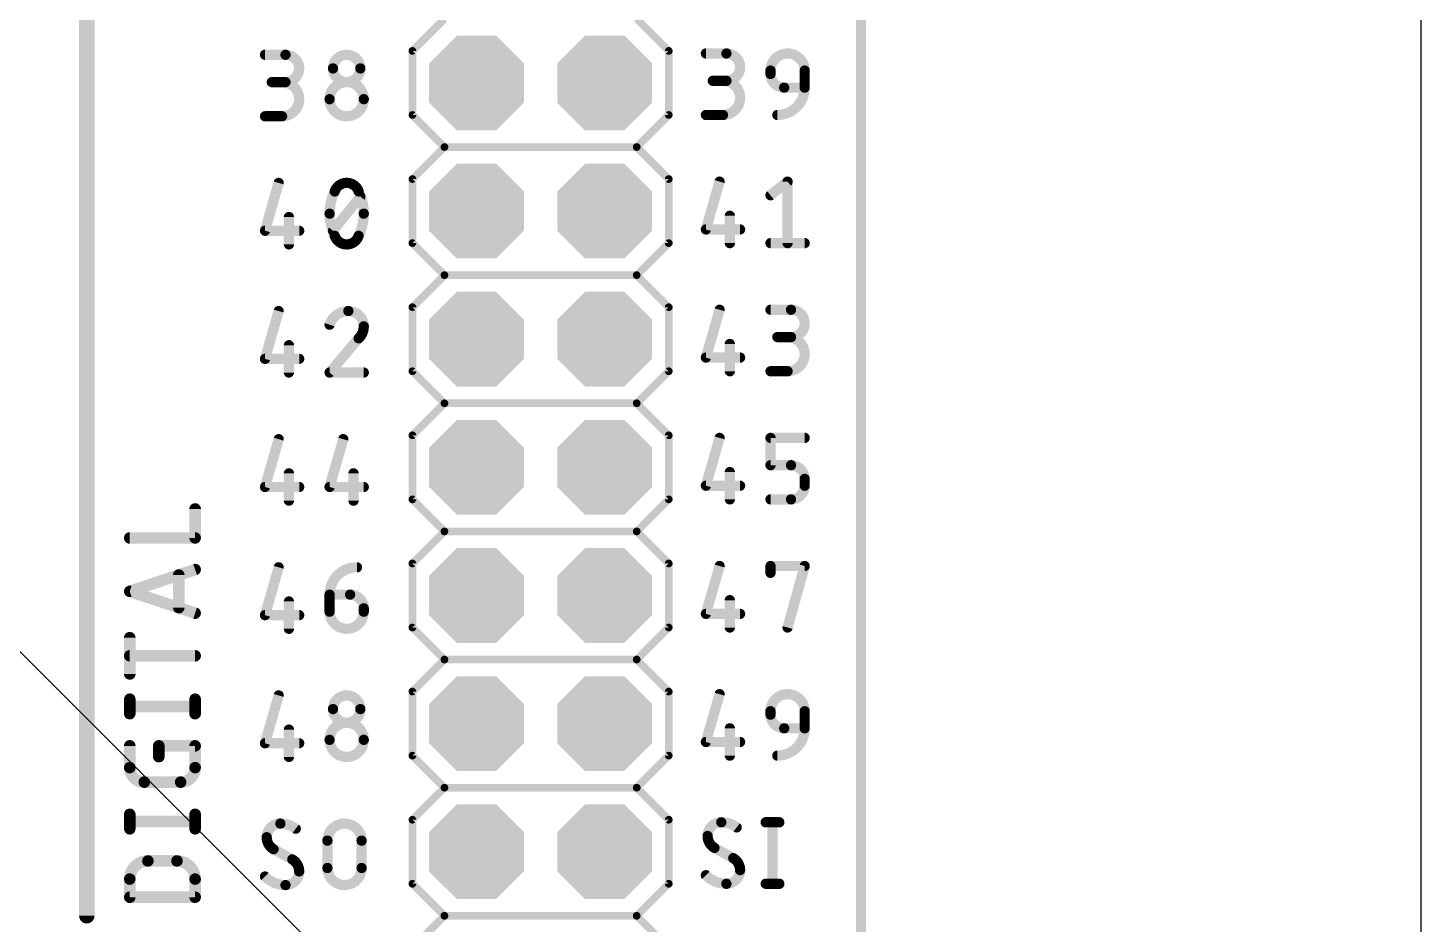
# Model space of a CAD drawing. Extents: x -123 to 102, y -1 to 117.
# Drawn here: x 72.39 to 100, y 12.53 to 30.3 of the extents above; entities that cross this region are included whole.
import ezdxf

# ---------------------------------------------------------------- set-up
doc = ezdxf.new("R2010")
doc.units = 0
for name, color, linetype in [('17', 110, 'CONTINUOUS'), ('19', 53, 'CONTINUOUS'), ('20', 31, 'CONTINUOUS'), ('51', 253, 'CONTINUOUS')]:
    doc.layers.add(name, color=color, linetype=linetype)

# ---------------------------------------------------------------- blocks, each defined once
blk = doc.blocks.new('RECT')
blk.add_solid([(-0.5, -0.5), (0.5, -0.5), (-0.5, 0.5), (0.5, 0.5)])
blk = doc.blocks.new('OCTAGONP')
at = {"const_width": 0.5}
blk.add_lwpolyline([(-0.25, -0.1036), (-0.25, 0.1036), (-0.1036, 0.25), (0.1036, 0.25), (0.25, 0.1036), (0.25, -0.1036), (0.1036, -0.25), (-0.1036, -0.25), (-0.25, -0.1036), (-0.25, 0.1036)], dxfattribs=at)

msp = doc.modelspace()

# ---------------------------------------------------------------- linework, layer by layer
at = {"layer": '19'}
msp.add_line((81.28, 8.89), (53.34, 36.83), dxfattribs=at)
at = {"layer": '20'}
msp.add_line((100, 0), (100, 80), dxfattribs=at)
at = {"layer": '51'}
for points, const_width in [([(73.5584, 40.8178), (73.5584, 12.7)], 0.3048), ([(88.9, 39.37), (88.9, 5.08)], 0.2032), ([(80.01, 29.845), (80.645, 30.48)], 0.1524), ([(84.455, 30.48), (85.09, 29.845)], 0.1524), ([(77.089, 29.7688), (77.4954, 29.7688)], 0.2032), ([(80.01, 28.575), (80.01, 29.845)], 0.1524), ([(85.09, 28.575), (85.09, 29.845)], 0.1524), ([(85.8266, 29.7942), (86.233, 29.7942)], 0.2032), ([(87.1068, 29.3878), (87.1068, 29.4555)], 0.2032), ([(87.7841, 29.4555), (87.7841, 29.1169)], 0.2032), ([(77.4954, 29.2269), (77.2245, 29.2269)], 0.2032), ([(86.233, 29.2523), (85.9621, 29.2523)], 0.2032), ([(87.7841, 29.1169), (87.3777, 29.1169)], 0.2032), ([(77.089, 28.5496), (77.4277, 28.5496)], 0.2032), ([(80.645, 27.94), (80.01, 28.575)], 0.1524), ([(84.455, 27.94), (85.09, 28.575)], 0.1524), ([(85.8266, 28.575), (86.1653, 28.575)], 0.2032), ([(80.01, 27.305), (80.645, 27.94)], 0.1524), ([(80.645, 27.94), (84.455, 27.94)], 0.1524), ([(84.455, 27.94), (85.09, 27.305)], 0.1524), ([(80.01, 26.035), (80.01, 27.305)], 0.1524), ([(85.09, 26.035), (85.09, 27.305)], 0.1524), ([(86.0975, 27.2542), (85.8266, 26.3059)], 0.2032), ([(87.1068, 26.9833), (87.4454, 27.2542)], 0.2032), ([(87.4454, 27.2542), (87.4454, 26.035)], 0.2032), ([(77.3599, 27.2288), (77.089, 26.2805)], 0.2032), ([(78.4369, 26.2805), (78.9788, 26.9579)], 0.2032), ([(77.5631, 26.5515), (77.5631, 26.0096)], 0.2032), ([(86.3007, 26.5769), (86.3007, 26.035)], 0.2032), ([(77.089, 26.2805), (77.7663, 26.2805)], 0.2032), ([(85.8266, 26.3059), (86.5039, 26.3059)], 0.2032), ([(80.645, 25.4), (80.01, 26.035)], 0.1524), ([(84.455, 25.4), (85.09, 26.035)], 0.1524), ([(87.1068, 26.035), (87.7841, 26.035)], 0.2032), ([(80.01, 24.765), (80.645, 25.4)], 0.1524), ([(80.645, 25.4), (84.455, 25.4)], 0.1524), ([(85.09, 24.765), (84.455, 25.4)], 0.1524), ([(77.3599, 24.6888), (77.089, 23.7405)], 0.2032), ([(80.01, 23.495), (80.01, 24.765)], 0.1524), ([(85.09, 23.495), (85.09, 24.765)], 0.1524), ([(86.0975, 24.7142), (85.8266, 23.7659)], 0.2032), ([(87.1068, 24.7142), (87.5132, 24.7142)], 0.2032), ([(77.5631, 24.0115), (77.5631, 23.4696)], 0.2032), ([(78.9449, 24.1469), (78.3692, 23.4696)], 0.2032), ([(86.3007, 24.0369), (86.3007, 23.495)], 0.2032), ([(87.5132, 24.1723), (87.2422, 24.1723)], 0.2032), ([(77.089, 23.7405), (77.7663, 23.7405)], 0.2032), ([(85.8266, 23.7659), (86.5039, 23.7659)], 0.2032), ([(78.3692, 23.4696), (79.0465, 23.4696)], 0.2032), ([(80.645, 22.86), (80.01, 23.495)], 0.1524), ([(84.455, 22.86), (85.09, 23.495)], 0.1524), ([(87.1068, 23.495), (87.4454, 23.495)], 0.2032), ([(80.01, 22.225), (80.645, 22.86)], 0.1524), ([(80.645, 22.86), (84.455, 22.86)], 0.1524), ([(85.09, 22.225), (84.455, 22.86)], 0.1524), ([(77.3599, 22.1488), (77.089, 21.2005)], 0.2032), ([(78.6401, 22.1488), (78.3692, 21.2005)], 0.2032), ([(80.01, 20.955), (80.01, 22.225)], 0.1524), ([(85.09, 20.955), (85.09, 22.225)], 0.1524), ([(86.0975, 22.1742), (85.8266, 21.2259)], 0.2032), ([(87.1068, 21.6323), (87.1068, 22.1742)], 0.2032), ([(87.1068, 22.1742), (87.7841, 22.1742)], 0.2032), ([(77.5631, 21.4715), (77.5631, 20.9296)], 0.2032), ([(78.8433, 21.4715), (78.8433, 20.9296)], 0.2032), ([(86.3007, 21.4969), (86.3007, 20.955)], 0.2032), ([(87.5132, 21.6323), (87.1068, 21.6323)], 0.2032), ([(77.089, 21.2005), (77.7663, 21.2005)], 0.2032), ([(78.3692, 21.2005), (79.0465, 21.2005)], 0.2032), ([(85.8266, 21.2259), (86.5039, 21.2259)], 0.2032), ([(87.7841, 21.2259), (87.7841, 21.3614)], 0.2032), ([(80.645, 20.32), (80.01, 20.955)], 0.1524), ([(84.455, 20.32), (85.09, 20.955)], 0.1524), ([(87.1068, 20.955), (87.5132, 20.955)], 0.2032), ([(75.7047, 20.1902), (75.7047, 20.7659)], 0.2286), ([(74.4093, 20.1902), (75.7047, 20.1902)], 0.2286), ([(80.01, 19.685), (80.645, 20.32)], 0.1524), ([(80.645, 20.32), (84.455, 20.32)], 0.1524), ([(85.09, 19.685), (84.455, 20.32)], 0.1524), ([(74.4093, 19.1317), (75.7047, 19.5635)], 0.2286), ([(77.3599, 19.6088), (77.089, 18.6605)], 0.2032), ([(80.01, 18.415), (80.01, 19.685)], 0.1524), ([(85.09, 18.415), (85.09, 19.685)], 0.1524), ([(86.0975, 19.6342), (85.8266, 18.6859)], 0.2032), ([(87.1068, 19.4987), (87.1068, 19.6342)], 0.2032), ([(87.1068, 19.6342), (87.7841, 19.6342)], 0.2032), ([(87.7841, 19.6342), (87.4454, 18.415)], 0.2032), ([(75.3809, 19.4555), (75.3809, 18.8078)], 0.2286), ([(75.7047, 18.6999), (74.4093, 19.1317)], 0.2286), ([(78.3692, 19.0669), (78.7756, 19.0669)], 0.2032), ([(78.3692, 18.7283), (78.3692, 19.0669)], 0.2032), ([(86.3007, 18.9569), (86.3007, 18.415)], 0.2032), ([(77.5631, 18.9315), (77.5631, 18.3896)], 0.2032), ([(79.0465, 18.796), (79.0465, 18.7283)], 0.2032), ([(85.8266, 18.6859), (86.5039, 18.6859)], 0.2032), ([(77.089, 18.6605), (77.7663, 18.6605)], 0.2032), ([(74.4093, 17.4943), (74.4093, 18.2139)], 0.2286), ([(80.645, 17.78), (80.01, 18.415)], 0.1524), ([(84.455, 17.78), (85.09, 18.415)], 0.1524), ([(75.7047, 17.8541), (74.4093, 17.8541)], 0.2286), ([(80.01, 17.145), (80.645, 17.78)], 0.1524), ([(80.645, 17.78), (84.455, 17.78)], 0.1524), ([(85.09, 17.145), (84.455, 17.78)], 0.1524), ([(77.3599, 17.0688), (77.089, 16.1205)], 0.2032), ([(80.01, 15.875), (80.01, 17.145)], 0.1524), ([(85.09, 15.875), (85.09, 17.145)], 0.1524), ([(86.0975, 17.0942), (85.8266, 16.1459)], 0.2032), ([(74.4093, 16.7063), (74.4093, 16.9942)], 0.2286), ([(74.4093, 16.8503), (75.7047, 16.8503)], 0.2286), ([(75.7047, 16.7063), (75.7047, 16.9942)], 0.2286), ([(87.1068, 16.6878), (87.1068, 16.7555)], 0.2032), ([(87.7841, 16.7555), (87.7841, 16.4169)], 0.2032), ([(77.5631, 16.3915), (77.5631, 15.8496)], 0.2032), ([(86.3007, 16.4169), (86.3007, 15.875)], 0.2032), ([(87.7841, 16.4169), (87.3777, 16.4169)], 0.2032), ([(74.4093, 15.6376), (74.4093, 16.0694)], 0.2286), ([(74.985, 15.8535), (74.985, 16.0694)], 0.2286), ([(74.985, 16.0694), (75.7047, 16.0694)], 0.2286), ([(75.7047, 16.0694), (75.7047, 15.6376)], 0.2286), ([(77.089, 16.1205), (77.7663, 16.1205)], 0.2032), ([(85.8266, 16.1459), (86.5039, 16.1459)], 0.2032), ([(80.645, 15.24), (80.01, 15.875)], 0.1524), ([(84.455, 15.24), (85.09, 15.875)], 0.1524), ([(75.4168, 15.3497), (74.6972, 15.3497)], 0.2286), ([(80.01, 14.605), (80.645, 15.24)], 0.1524), ([(80.645, 15.24), (84.455, 15.24)], 0.1524), ([(85.09, 14.605), (84.455, 15.24)], 0.1524), ([(74.4093, 14.4249), (74.4093, 14.7128)], 0.2286), ([(74.4093, 14.5688), (75.7047, 14.5688)], 0.2286), ([(75.7047, 14.4249), (75.7047, 14.7128)], 0.2286), ([(80.01, 13.335), (80.01, 14.605)], 0.1524), ([(85.09, 13.335), (85.09, 14.605)], 0.1524), ([(87.0113, 14.5542), (87.2822, 14.5542)], 0.2032), ([(87.1467, 14.5542), (87.1467, 13.335)], 0.2032), ([(77.6309, 13.8176), (77.2583, 14.0208)], 0.2032), ([(78.3265, 13.6483), (78.3265, 14.1901)], 0.2032), ([(79.0038, 14.1901), (79.0038, 13.6483)], 0.2032), ([(86.3685, 13.843), (85.9959, 14.0462)], 0.2032), ([(74.7691, 13.788), (75.3449, 13.788)], 0.2286), ([(74.4093, 13.0683), (74.4093, 13.4281)], 0.2286), ([(75.7047, 13.4281), (75.7047, 13.0683)], 0.2286), ([(80.645, 12.7), (80.01, 13.335)], 0.1524), ([(84.455, 12.7), (85.09, 13.335)], 0.1524), ([(87.0113, 13.335), (87.2822, 13.335)], 0.2032), ([(75.7047, 13.0683), (74.4093, 13.0683)], 0.2286), ([(80.01, 12.065), (80.645, 12.7)], 0.1524), ([(80.645, 12.7), (84.455, 12.7)], 0.1524), ([(85.09, 12.065), (84.455, 12.7)], 0.1524)]:
    msp.add_lwpolyline(points, dxfattribs=dict(at, const_width=const_width))
for points, const_width in [([(77.089, 29.8196, 1), (77.089, 29.718)], 0.1016), ([(77.4954, 29.2269, 1), (77.4954, 29.7688)], 0.2032), ([(77.4954, 29.8196, 1), (77.4954, 29.718)], 0.1016), ([(77.4954, 29.718, 1), (77.4954, 29.8196)], 0.1016), ([(78.9788, 29.4979, 1), (78.4369, 29.4979)], 0.2032), ([(80.0481, 29.845, 1), (79.9719, 29.845)], 0.0762), ([(79.9831, 29.8719, 1), (80.0369, 29.8181)], 0.0762), ([(85.1281, 29.845, 1), (85.0519, 29.845)], 0.0762), ([(85.0631, 29.8181, 1), (85.1169, 29.8719)], 0.0762), ([(85.8266, 29.845, 1), (85.8266, 29.7434)], 0.1016), ([(86.233, 29.2523, 1), (86.233, 29.7942)], 0.2032), ([(86.233, 29.845, 1), (86.233, 29.7434)], 0.1016), ([(86.233, 29.7434, 1), (86.233, 29.845)], 0.1016), ([(87.7841, 29.4555, 1), (87.1068, 29.4555)], 0.2032), ([(78.4369, 29.4979, 1), (78.9788, 29.4979)], 0.2032), ([(78.4877, 29.4979, 1), (78.3861, 29.4979)], 0.1016), ([(78.3861, 29.4979, 1), (78.4877, 29.4979)], 0.1016), ([(79.0296, 29.4979, 1), (78.928, 29.4979)], 0.1016), ([(78.928, 29.4979, 1), (79.0296, 29.4979)], 0.1016), ([(87.1576, 29.4555, 1), (87.056, 29.4555)], 0.1016), ([(87.8349, 29.4555, 1), (87.7333, 29.4555)], 0.1016), ([(77.2245, 29.2777, 1), (77.2245, 29.1761)], 0.1016), ([(77.4277, 28.5496, 1), (77.4277, 29.2269)], 0.2032), ([(77.4277, 29.2777, 1), (77.4277, 29.1761)], 0.1016), ([(77.4954, 29.2777, 1), (77.4954, 29.1761)], 0.1016), ([(77.4954, 29.1761, 1), (77.4954, 29.2777)], 0.1016), ([(79.0465, 28.8883, 1), (78.3692, 28.8883)], 0.2032), ([(85.9621, 29.3031, 1), (85.9621, 29.2015)], 0.1016), ([(86.1653, 28.575, 1), (86.1653, 29.2523)], 0.2032), ([(86.1653, 29.3031, 1), (86.1653, 29.2015)], 0.1016), ([(86.233, 29.3031, 1), (86.233, 29.2015)], 0.1016), ([(86.233, 29.2015, 1), (86.233, 29.3031)], 0.1016), ([(87.056, 29.4555, 1), (87.1576, 29.4555)], 0.1016), ([(87.1068, 29.3878, 0.4142), (87.3777, 29.1169)], 0.2032), ([(87.1576, 29.3878, 1), (87.056, 29.3878)], 0.1016), ([(87.056, 29.3878, 1), (87.1576, 29.3878)], 0.1016), ([(87.7333, 29.4555, 1), (87.8349, 29.4555)], 0.1016), ([(87.2422, 28.575, 0.4142), (87.7841, 29.1169)], 0.2032), ([(87.3777, 29.1677, 1), (87.3777, 29.0661)], 0.1016), ([(87.3777, 29.0661, 1), (87.3777, 29.1677)], 0.1016), ([(87.8349, 29.1169, 1), (87.7333, 29.1169)], 0.1016), ([(87.7333, 29.1169, 1), (87.8349, 29.1169)], 0.1016), ([(87.7841, 29.0661, 1), (87.7841, 29.1677)], 0.1016), ([(78.3692, 28.8883, 1), (79.0465, 28.8883)], 0.2032), ([(78.42, 28.8883, 1), (78.3184, 28.8883)], 0.1016), ([(78.3184, 28.8883, 1), (78.42, 28.8883)], 0.1016), ([(79.0973, 28.8883, 1), (78.9957, 28.8883)], 0.1016), ([(78.9957, 28.8883, 1), (79.0973, 28.8883)], 0.1016), ([(77.089, 28.6004, 1), (77.089, 28.4988)], 0.1016), ([(77.4277, 28.6004, 1), (77.4277, 28.4988)], 0.1016), ([(77.4277, 28.4988, 1), (77.4277, 28.6004)], 0.1016), ([(79.9719, 28.575, 1), (80.0481, 28.575)], 0.0762), ([(80.0369, 28.6019, 1), (79.9831, 28.5481)], 0.0762), ([(85.0519, 28.575, 1), (85.1281, 28.575)], 0.0762), ([(85.1169, 28.5481, 1), (85.0631, 28.6019)], 0.0762), ([(85.8266, 28.6258, 1), (85.8266, 28.5242)], 0.1016), ([(86.1653, 28.6258, 1), (86.1653, 28.5242)], 0.1016), ([(86.1653, 28.5242, 1), (86.1653, 28.6258)], 0.1016), ([(87.2422, 28.6258, 1), (87.2422, 28.5242)], 0.1016), ([(80.645, 27.9781, 1), (80.645, 27.9019)], 0.0762), ([(80.6719, 27.9131, 1), (80.6181, 27.9669)], 0.0762), ([(80.6181, 27.9131, 1), (80.6719, 27.9669)], 0.0762), ([(84.4819, 27.9669, 1), (84.4281, 27.9131)], 0.0762), ([(84.4281, 27.9669, 1), (84.4819, 27.9131)], 0.0762), ([(84.455, 27.9019, 1), (84.455, 27.9781)], 0.0762), ([(80.0481, 27.305, 1), (79.9719, 27.305)], 0.0762), ([(79.9831, 27.3319, 1), (80.0369, 27.2781)], 0.0762), ([(85.1281, 27.305, 1), (85.0519, 27.305)], 0.0762), ([(85.0631, 27.2781, 1), (85.1169, 27.3319)], 0.0762), ([(86.1464, 27.2402, 1), (86.0487, 27.2682)], 0.1016), ([(87.4962, 27.2542, 1), (87.3946, 27.2542)], 0.1016), ([(87.4772, 27.2145, 1), (87.4137, 27.2939)], 0.1016), ([(77.4088, 27.2148, 1), (77.3111, 27.2428)], 0.1016), ([(78.4708, 27.0595, 0.1139), (78.3692, 26.6192)], 0.2032), ([(78.7078, 27.2288, 0.3205), (78.4708, 27.0595)], 0.2032), ([(78.4227, 27.0759, 1), (78.5188, 27.043)], 0.1016), ([(78.5164, 27.0372, 1), (78.4251, 27.0817)], 0.1016), ([(78.9449, 27.0595, 0.3205), (78.7078, 27.2288)], 0.2032), ([(78.7078, 27.2796, 1), (78.7078, 27.178)], 0.1016), ([(78.7078, 27.178, 1), (78.7078, 27.2796)], 0.1016), ([(79.0465, 26.6192, 0.1139), (78.9449, 27.0595)], 0.2032), ([(78.9906, 27.0817, 1), (78.8992, 27.0372)], 0.1016), ([(78.8968, 27.043, 1), (78.9929, 27.0759)], 0.1016), ([(79.0184, 26.9261, 1), (78.9391, 26.9896)], 0.1016), ([(87.075, 27.0229, 1), (87.1385, 26.9436)], 0.1016), ([(77.6139, 26.5515, 1), (77.5123, 26.5515)], 0.1016), ([(78.3692, 26.6192, 0.1139), (78.4708, 26.1789)], 0.2032), ([(78.42, 26.6192, 1), (78.3184, 26.6192)], 0.1016), ([(78.3184, 26.6192, 1), (78.42, 26.6192)], 0.1016), ([(78.9449, 26.1789, 0.1139), (79.0465, 26.6192)], 0.2032), ([(79.0973, 26.6192, 1), (78.9957, 26.6192)], 0.1016), ([(78.9957, 26.6192, 1), (79.0973, 26.6192)], 0.1016), ([(86.3515, 26.5769, 1), (86.2499, 26.5769)], 0.1016), ([(77.089, 26.3313, 1), (77.089, 26.2297)], 0.1016), ([(77.0402, 26.2945, 1), (77.1378, 26.2666)], 0.1016), ([(77.7663, 26.2297, 1), (77.7663, 26.3313)], 0.1016), ([(78.3972, 26.3123, 1), (78.4766, 26.2488)], 0.1016), ([(78.4708, 26.1789, 0.3205), (78.7078, 26.0096)], 0.2032), ([(78.5188, 26.1954, 1), (78.4227, 26.1625)], 0.1016), ([(78.4251, 26.1567, 1), (78.5164, 26.2012)], 0.1016), ([(78.7078, 26.0096, 0.3205), (78.9449, 26.1789)], 0.2032), ([(78.8992, 26.2012, 1), (78.9906, 26.1567)], 0.1016), ([(78.9929, 26.1625, 1), (78.8968, 26.1954)], 0.1016), ([(85.8266, 26.3567, 1), (85.8266, 26.2551)], 0.1016), ([(85.7778, 26.3199, 1), (85.8754, 26.292)], 0.1016), ([(86.5039, 26.2551, 1), (86.5039, 26.3567)], 0.1016), ([(77.5123, 26.0096, 1), (77.6139, 26.0096)], 0.1016), ([(78.7078, 26.0604, 1), (78.7078, 25.9588)], 0.1016), ([(78.7078, 25.9588, 1), (78.7078, 26.0604)], 0.1016), ([(79.9719, 26.035, 1), (80.0481, 26.035)], 0.0762), ([(80.0369, 26.0619, 1), (79.9831, 26.0081)], 0.0762), ([(85.0519, 26.035, 1), (85.1281, 26.035)], 0.0762), ([(85.1169, 26.0081, 1), (85.0631, 26.0619)], 0.0762), ([(86.2499, 26.035, 1), (86.3515, 26.035)], 0.1016), ([(87.1068, 26.0858, 1), (87.1068, 25.9842)], 0.1016), ([(87.3946, 26.035, 1), (87.4962, 26.035)], 0.1016), ([(87.7841, 25.9842, 1), (87.7841, 26.0858)], 0.1016), ([(80.645, 25.4381, 1), (80.645, 25.3619)], 0.0762), ([(80.6719, 25.3731, 1), (80.6181, 25.4269)], 0.0762), ([(80.6181, 25.3731, 1), (80.6719, 25.4269)], 0.0762), ([(84.4819, 25.4269, 1), (84.4281, 25.3731)], 0.0762), ([(84.4281, 25.4269, 1), (84.4819, 25.3731)], 0.0762), ([(84.455, 25.3619, 1), (84.455, 25.4381)], 0.0762), ([(77.4088, 24.6748, 1), (77.3111, 24.7028)], 0.1016), ([(78.7417, 24.6888, 0.3252), (78.3692, 24.4179)], 0.2032), ([(79.0465, 24.384, 0.4142), (78.7417, 24.6888)], 0.2032), ([(78.7417, 24.7396, 1), (78.7417, 24.638)], 0.1016), ([(78.7417, 24.638, 1), (78.7417, 24.7396)], 0.1016), ([(80.0481, 24.765, 1), (79.9719, 24.765)], 0.0762), ([(79.9831, 24.7919, 1), (80.0369, 24.7381)], 0.0762), ([(85.1281, 24.765, 1), (85.0519, 24.765)], 0.0762), ([(85.0631, 24.7381, 1), (85.1169, 24.7919)], 0.0762), ([(86.1464, 24.7002, 1), (86.0487, 24.7282)], 0.1016), ([(87.1068, 24.765, 1), (87.1068, 24.6634)], 0.1016), ([(87.5132, 24.1723, 1), (87.5132, 24.7142)], 0.2032), ([(87.5132, 24.765, 1), (87.5132, 24.6634)], 0.1016), ([(87.5132, 24.6634, 1), (87.5132, 24.765)], 0.1016), ([(78.3208, 24.4335, 1), (78.4175, 24.4022)], 0.1016), ([(78.9449, 24.1469, 0.2053), (79.0465, 24.384)], 0.2032), ([(79.0973, 24.384, 1), (78.9957, 24.384)], 0.1016), ([(78.9957, 24.384, 1), (79.0973, 24.384)], 0.1016), ([(77.6139, 24.0115, 1), (77.5123, 24.0115)], 0.1016), ([(78.9099, 24.1837, 1), (78.9799, 24.1101)], 0.1016), ([(78.9836, 24.114, 1), (78.9062, 24.1798)], 0.1016), ([(86.3515, 24.0369, 1), (86.2499, 24.0369)], 0.1016), ([(87.2422, 24.2231, 1), (87.2422, 24.1215)], 0.1016), ([(87.4454, 23.495, 1), (87.4454, 24.1723)], 0.2032), ([(87.4454, 24.2231, 1), (87.4454, 24.1215)], 0.1016), ([(87.5132, 24.2231, 1), (87.5132, 24.1215)], 0.1016), ([(87.5132, 24.1215, 1), (87.5132, 24.2231)], 0.1016), ([(77.089, 23.7913, 1), (77.089, 23.6897)], 0.1016), ([(77.0402, 23.7545, 1), (77.1378, 23.7266)], 0.1016), ([(77.7663, 23.6897, 1), (77.7663, 23.7913)], 0.1016), ([(85.8266, 23.8167, 1), (85.8266, 23.7151)], 0.1016), ([(85.7778, 23.7799, 1), (85.8754, 23.752)], 0.1016), ([(86.5039, 23.7151, 1), (86.5039, 23.8167)], 0.1016), ([(77.5123, 23.4696, 1), (77.6139, 23.4696)], 0.1016), ([(78.3304, 23.5025, 1), (78.4079, 23.4367)], 0.1016), ([(78.3692, 23.5204, 1), (78.3692, 23.4188)], 0.1016), ([(79.0465, 23.4188, 1), (79.0465, 23.5204)], 0.1016), ([(79.9719, 23.495, 1), (80.0481, 23.495)], 0.0762), ([(80.0369, 23.5219, 1), (79.9831, 23.4681)], 0.0762), ([(85.0519, 23.495, 1), (85.1281, 23.495)], 0.0762), ([(85.1169, 23.4681, 1), (85.0631, 23.5219)], 0.0762), ([(86.2499, 23.495, 1), (86.3515, 23.495)], 0.1016), ([(87.1068, 23.5458, 1), (87.1068, 23.4442)], 0.1016), ([(87.4454, 23.5458, 1), (87.4454, 23.4442)], 0.1016), ([(87.4454, 23.4442, 1), (87.4454, 23.5458)], 0.1016), ([(80.645, 22.8981, 1), (80.645, 22.8219)], 0.0762), ([(80.6719, 22.8331, 1), (80.6181, 22.8869)], 0.0762), ([(80.6181, 22.8331, 1), (80.6719, 22.8869)], 0.0762), ([(84.4819, 22.8869, 1), (84.4281, 22.8331)], 0.0762), ([(84.4281, 22.8869, 1), (84.4819, 22.8331)], 0.0762), ([(84.455, 22.8219, 1), (84.455, 22.8981)], 0.0762), ([(77.4088, 22.1348, 1), (77.3111, 22.1628)], 0.1016), ([(78.6889, 22.1348, 1), (78.5912, 22.1628)], 0.1016), ([(80.0481, 22.225, 1), (79.9719, 22.225)], 0.0762), ([(79.9831, 22.2519, 1), (80.0369, 22.1981)], 0.0762), ([(85.1281, 22.225, 1), (85.0519, 22.225)], 0.0762), ([(85.0631, 22.1981, 1), (85.1169, 22.2519)], 0.0762), ([(86.1464, 22.1602, 1), (86.0487, 22.1882)], 0.1016), ([(87.1576, 22.1742, 1), (87.056, 22.1742)], 0.1016), ([(87.1068, 22.225, 1), (87.1068, 22.1234)], 0.1016), ([(87.7841, 22.1234, 1), (87.7841, 22.225)], 0.1016), ([(77.6139, 21.4715, 1), (77.5123, 21.4715)], 0.1016), ([(78.8941, 21.4715, 1), (78.7925, 21.4715)], 0.1016), ([(86.3515, 21.4969, 1), (86.2499, 21.4969)], 0.1016), ([(87.1068, 21.6831, 1), (87.1068, 21.5815)], 0.1016), ([(87.056, 21.6323, 1), (87.1576, 21.6323)], 0.1016), ([(87.7841, 21.3614, 0.4142), (87.5132, 21.6323)], 0.2032), ([(87.5132, 21.6831, 1), (87.5132, 21.5815)], 0.1016), ([(87.5132, 21.5815, 1), (87.5132, 21.6831)], 0.1016), ([(77.089, 21.2513, 1), (77.089, 21.1497)], 0.1016), ([(77.0402, 21.2145, 1), (77.1378, 21.1866)], 0.1016), ([(77.7663, 21.1497, 1), (77.7663, 21.2513)], 0.1016), ([(78.3203, 21.2145, 1), (78.418, 21.1866)], 0.1016), ([(78.3692, 21.2513, 1), (78.3692, 21.1497)], 0.1016), ([(79.0465, 21.1497, 1), (79.0465, 21.2513)], 0.1016), ([(85.8266, 21.2767, 1), (85.8266, 21.1751)], 0.1016), ([(85.7778, 21.2399, 1), (85.8754, 21.212)], 0.1016), ([(86.5039, 21.1751, 1), (86.5039, 21.2767)], 0.1016), ([(87.5132, 20.955, 0.4142), (87.7841, 21.2259)], 0.2032), ([(87.8349, 21.3614, 1), (87.7333, 21.3614)], 0.1016), ([(87.7333, 21.3614, 1), (87.8349, 21.3614)], 0.1016), ([(87.8349, 21.2259, 1), (87.7333, 21.2259)], 0.1016), ([(87.7333, 21.2259, 1), (87.8349, 21.2259)], 0.1016), ([(79.9719, 20.955, 1), (80.0481, 20.955)], 0.0762), ([(80.0369, 20.9819, 1), (79.9831, 20.9281)], 0.0762), ([(85.0519, 20.955, 1), (85.1281, 20.955)], 0.0762), ([(85.1169, 20.9281, 1), (85.0631, 20.9819)], 0.0762), ([(86.2499, 20.955, 1), (86.3515, 20.955)], 0.1016), ([(87.1068, 21.0058, 1), (87.1068, 20.9042)], 0.1016), ([(87.5132, 21.0058, 1), (87.5132, 20.9042)], 0.1016), ([(87.5132, 20.9042, 1), (87.5132, 21.0058)], 0.1016), ([(75.7618, 20.7659, 1), (75.6476, 20.7659)], 0.1143), ([(77.5123, 20.9296, 1), (77.6139, 20.9296)], 0.1016), ([(78.7925, 20.9296, 1), (78.8941, 20.9296)], 0.1016), ([(74.4093, 20.2474, 1), (74.4093, 20.1331)], 0.1143), ([(75.6476, 20.1902, 1), (75.7618, 20.1902)], 0.1143), ([(75.7047, 20.1331, 1), (75.7047, 20.2474)], 0.1143), ([(80.645, 20.3581, 1), (80.645, 20.2819)], 0.0762), ([(80.6719, 20.2931, 1), (80.6181, 20.3469)], 0.0762), ([(80.6181, 20.2931, 1), (80.6719, 20.3469)], 0.0762), ([(84.4819, 20.3469, 1), (84.4281, 20.2931)], 0.0762), ([(84.4281, 20.3469, 1), (84.4819, 20.2931)], 0.0762), ([(84.455, 20.2819, 1), (84.455, 20.3581)], 0.0762), ([(75.7228, 19.5093, 1), (75.6866, 19.6177)], 0.1143), ([(77.4088, 19.5948, 1), (77.3111, 19.6228)], 0.1016), ([(78.911, 19.6088, 0.4142), (78.3692, 19.0669)], 0.2032), ([(78.911, 19.558, 1), (78.911, 19.6596)], 0.1016), ([(80.0481, 19.685, 1), (79.9719, 19.685)], 0.0762), ([(79.9831, 19.7119, 1), (80.0369, 19.6581)], 0.0762), ([(85.1281, 19.685, 1), (85.0519, 19.685)], 0.0762), ([(85.0631, 19.6581, 1), (85.1169, 19.7119)], 0.0762), ([(86.1464, 19.6202, 1), (86.0487, 19.6482)], 0.1016), ([(87.1576, 19.6342, 1), (87.056, 19.6342)], 0.1016), ([(87.1068, 19.685, 1), (87.1068, 19.5834)], 0.1016), ([(87.833, 19.6206, 1), (87.7351, 19.6478)], 0.1016), ([(87.7841, 19.5834, 1), (87.7841, 19.685)], 0.1016), ([(75.438, 19.4555, 1), (75.3237, 19.4555)], 0.1143), ([(87.056, 19.4987, 1), (87.1576, 19.4987)], 0.1016), ([(74.4274, 19.1859, 1), (74.3912, 19.0775)], 0.1143), ([(74.3912, 19.1859, 1), (74.4274, 19.0775)], 0.1143), ([(78.3692, 19.1177, 1), (78.3692, 19.0161)], 0.1016), ([(78.42, 19.0669, 1), (78.3184, 19.0669)], 0.1016), ([(78.3184, 19.0669, 1), (78.42, 19.0669)], 0.1016), ([(79.0465, 18.796, 0.4142), (78.7756, 19.0669)], 0.2032), ([(78.7756, 19.1177, 1), (78.7756, 19.0161)], 0.1016), ([(78.7756, 19.0161, 1), (78.7756, 19.1177)], 0.1016), ([(86.3515, 18.9569, 1), (86.2499, 18.9569)], 0.1016), ([(75.3237, 18.8078, 1), (75.438, 18.8078)], 0.1143), ([(75.6866, 18.6457, 1), (75.7228, 18.7541)], 0.1143), ([(77.6139, 18.9315, 1), (77.5123, 18.9315)], 0.1016), ([(78.3692, 18.7283, 1), (79.0465, 18.7283)], 0.2032), ([(78.42, 18.7283, 1), (78.3184, 18.7283)], 0.1016), ([(78.3184, 18.7283, 1), (78.42, 18.7283)], 0.1016), ([(79.0973, 18.796, 1), (78.9957, 18.796)], 0.1016), ([(78.9957, 18.796, 1), (79.0973, 18.796)], 0.1016), ([(79.0973, 18.7283, 1), (78.9957, 18.7283)], 0.1016), ([(78.9957, 18.7283, 1), (79.0973, 18.7283)], 0.1016), ([(85.8266, 18.7367, 1), (85.8266, 18.6351)], 0.1016), ([(86.5039, 18.6351, 1), (86.5039, 18.7367)], 0.1016), ([(77.089, 18.7113, 1), (77.089, 18.6097)], 0.1016), ([(77.0402, 18.6745, 1), (77.1378, 18.6466)], 0.1016), ([(77.7663, 18.6097, 1), (77.7663, 18.7113)], 0.1016), ([(85.7778, 18.6999, 1), (85.8754, 18.672)], 0.1016), ([(74.4664, 18.2139, 1), (74.3522, 18.2139)], 0.1143), ([(77.5123, 18.3896, 1), (77.6139, 18.3896)], 0.1016), ([(79.9719, 18.415, 1), (80.0481, 18.415)], 0.0762), ([(80.0369, 18.4419, 1), (79.9831, 18.3881)], 0.0762), ([(85.0519, 18.415, 1), (85.1281, 18.415)], 0.0762), ([(85.1169, 18.3881, 1), (85.0631, 18.4419)], 0.0762), ([(86.2499, 18.415, 1), (86.3515, 18.415)], 0.1016), ([(87.3965, 18.4286, 1), (87.4944, 18.4014)], 0.1016), ([(74.4093, 17.9112, 1), (74.4093, 17.7969)], 0.1143), ([(75.7047, 17.7969, 1), (75.7047, 17.9112)], 0.1143), ([(80.645, 17.8181, 1), (80.645, 17.7419)], 0.0762), ([(80.6719, 17.7531, 1), (80.6181, 17.8069)], 0.0762), ([(80.6181, 17.7531, 1), (80.6719, 17.8069)], 0.0762), ([(84.4819, 17.8069, 1), (84.4281, 17.7531)], 0.0762), ([(84.4281, 17.8069, 1), (84.4819, 17.7531)], 0.0762), ([(84.455, 17.7419, 1), (84.455, 17.8181)], 0.0762), ([(74.3522, 17.4943, 1), (74.4664, 17.4943)], 0.1143), ([(77.4088, 17.0548, 1), (77.3111, 17.0828)], 0.1016), ([(78.9788, 16.7979, 1), (78.4369, 16.7979)], 0.2032), ([(80.0481, 17.145, 1), (79.9719, 17.145)], 0.0762), ([(79.9831, 17.1719, 1), (80.0369, 17.1181)], 0.0762), ([(85.1281, 17.145, 1), (85.0519, 17.145)], 0.0762), ([(85.0631, 17.1181, 1), (85.1169, 17.1719)], 0.0762), ([(86.1464, 17.0802, 1), (86.0487, 17.1082)], 0.1016), ([(87.7841, 16.7555, 1), (87.1068, 16.7555)], 0.2032), ([(74.4093, 16.9074, 1), (74.4093, 16.7931)], 0.1143), ([(74.4664, 16.9942, 1), (74.3522, 16.9942)], 0.1143), ([(75.7618, 16.9942, 1), (75.6476, 16.9942)], 0.1143), ([(75.7047, 16.7931, 1), (75.7047, 16.9074)], 0.1143), ([(78.4369, 16.7979, 1), (78.9788, 16.7979)], 0.2032), ([(78.4877, 16.7979, 1), (78.3861, 16.7979)], 0.1016), ([(78.3861, 16.7979, 1), (78.4877, 16.7979)], 0.1016), ([(79.0296, 16.7979, 1), (78.928, 16.7979)], 0.1016), ([(78.928, 16.7979, 1), (79.0296, 16.7979)], 0.1016), ([(87.1576, 16.7555, 1), (87.056, 16.7555)], 0.1016), ([(87.8349, 16.7555, 1), (87.7333, 16.7555)], 0.1016), ([(74.3522, 16.7063, 1), (74.4664, 16.7063)], 0.1143), ([(75.6476, 16.7063, 1), (75.7618, 16.7063)], 0.1143), ([(79.0465, 16.1883, 1), (78.3692, 16.1883)], 0.2032), ([(87.056, 16.7555, 1), (87.1576, 16.7555)], 0.1016), ([(87.1068, 16.6878, 0.4142), (87.3777, 16.4169)], 0.2032), ([(87.1576, 16.6878, 1), (87.056, 16.6878)], 0.1016), ([(87.056, 16.6878, 1), (87.1576, 16.6878)], 0.1016), ([(87.7333, 16.7555, 1), (87.8349, 16.7555)], 0.1016), ([(77.6139, 16.3915, 1), (77.5123, 16.3915)], 0.1016), ([(78.3692, 16.1883, 1), (79.0465, 16.1883)], 0.2032), ([(78.42, 16.1883, 1), (78.3184, 16.1883)], 0.1016), ([(79.0973, 16.1883, 1), (78.9957, 16.1883)], 0.1016), ([(86.3515, 16.4169, 1), (86.2499, 16.4169)], 0.1016), ([(87.2422, 15.875, 0.4142), (87.7841, 16.4169)], 0.2032), ([(87.3777, 16.4677, 1), (87.3777, 16.3661)], 0.1016), ([(87.3777, 16.3661, 1), (87.3777, 16.4677)], 0.1016), ([(87.8349, 16.4169, 1), (87.7333, 16.4169)], 0.1016), ([(87.7333, 16.4169, 1), (87.8349, 16.4169)], 0.1016), ([(87.7841, 16.3661, 1), (87.7841, 16.4677)], 0.1016), ([(74.4664, 16.0694, 1), (74.3522, 16.0694)], 0.1143), ([(74.985, 16.1265, 1), (74.985, 16.0122)], 0.1143), ([(75.0422, 16.0694, 1), (74.9279, 16.0694)], 0.1143), ([(75.7618, 16.0694, 1), (75.6476, 16.0694)], 0.1143), ([(75.7047, 16.0122, 1), (75.7047, 16.1265)], 0.1143), ([(77.089, 16.1713, 1), (77.089, 16.0697)], 0.1016), ([(77.0402, 16.1345, 1), (77.1378, 16.1066)], 0.1016), ([(77.7663, 16.0697, 1), (77.7663, 16.1713)], 0.1016), ([(78.3184, 16.1883, 1), (78.42, 16.1883)], 0.1016), ([(78.9957, 16.1883, 1), (79.0973, 16.1883)], 0.1016), ([(85.8266, 16.1967, 1), (85.8266, 16.0951)], 0.1016), ([(85.7778, 16.1599, 1), (85.8754, 16.132)], 0.1016), ([(86.5039, 16.0951, 1), (86.5039, 16.1967)], 0.1016), ([(74.4093, 15.6376, 0.4142), (74.6972, 15.3497)], 0.2286), ([(74.4664, 15.6376, 1), (74.3522, 15.6376)], 0.1143), ([(74.9279, 15.8535, 1), (75.0422, 15.8535)], 0.1143), ([(75.4168, 15.3497, 0.4142), (75.7047, 15.6376)], 0.2286), ([(75.7618, 15.6376, 1), (75.6476, 15.6376)], 0.1143), ([(77.5123, 15.8496, 1), (77.6139, 15.8496)], 0.1016), ([(79.9719, 15.875, 1), (80.0481, 15.875)], 0.0762), ([(80.0369, 15.9019, 1), (79.9831, 15.8481)], 0.0762), ([(85.0519, 15.875, 1), (85.1281, 15.875)], 0.0762), ([(85.1169, 15.8481, 1), (85.0631, 15.9019)], 0.0762), ([(86.2499, 15.875, 1), (86.3515, 15.875)], 0.1016), ([(87.2422, 15.9258, 1), (87.2422, 15.8242)], 0.1016), ([(74.3522, 15.6376, 1), (74.4664, 15.6376)], 0.1143), ([(74.6972, 15.4069, 1), (74.6972, 15.2926)], 0.1143), ([(74.6972, 15.2926, 1), (74.6972, 15.4069)], 0.1143), ([(75.4168, 15.4069, 1), (75.4168, 15.2926)], 0.1143), ([(75.4168, 15.2926, 1), (75.4168, 15.4069)], 0.1143), ([(75.6476, 15.6376, 1), (75.7618, 15.6376)], 0.1143), ([(80.645, 15.2781, 1), (80.645, 15.2019)], 0.0762), ([(80.6719, 15.2131, 1), (80.6181, 15.2669)], 0.0762), ([(80.6181, 15.2131, 1), (80.6719, 15.2669)], 0.0762), ([(84.4819, 15.2669, 1), (84.4281, 15.2131)], 0.0762), ([(84.4281, 15.2669, 1), (84.4819, 15.2131)], 0.0762), ([(84.455, 15.2019, 1), (84.455, 15.2781)], 0.0762), ([(74.4093, 14.626, 1), (74.4093, 14.5117)], 0.1143), ([(74.4664, 14.7128, 1), (74.3522, 14.7128)], 0.1143), ([(75.7618, 14.7128, 1), (75.6476, 14.7128)], 0.1143), ([(75.7047, 14.5117, 1), (75.7047, 14.626)], 0.1143), ([(80.0481, 14.605, 1), (79.9719, 14.605)], 0.0762), ([(79.9831, 14.6319, 1), (80.0369, 14.5781)], 0.0762), ([(85.1281, 14.605, 1), (85.0519, 14.605)], 0.0762), ([(85.0631, 14.5781, 1), (85.1169, 14.6319)], 0.0762), ([(86.1314, 14.5542, 0.4142), (85.8605, 14.2833)], 0.2032), ([(86.4362, 14.4526, 0.1623), (86.1314, 14.5542)], 0.2032), ([(86.1314, 14.605, 1), (86.1314, 14.5034)], 0.1016), ([(86.1314, 14.5034, 1), (86.1314, 14.605)], 0.1016), ([(87.0113, 14.605, 1), (87.0113, 14.5034)], 0.1016), ([(87.1975, 14.5542, 1), (87.0959, 14.5542)], 0.1016), ([(87.2822, 14.5034, 1), (87.2822, 14.605)], 0.1016), ([(74.3522, 14.4249, 1), (74.4664, 14.4249)], 0.1143), ([(75.6476, 14.4249, 1), (75.7618, 14.4249)], 0.1143), ([(77.3938, 14.5288, 0.4142), (77.1229, 14.2579)], 0.2032), ([(77.1229, 14.2579, 0.2656), (77.2583, 14.0208)], 0.2032), ([(77.1737, 14.2579, 1), (77.0721, 14.2579)], 0.1016), ([(77.6986, 14.4272, 0.1623), (77.3938, 14.5288)], 0.2032), ([(77.3938, 14.5796, 1), (77.3938, 14.478)], 0.1016), ([(77.3938, 14.478, 1), (77.3938, 14.5796)], 0.1016), ([(77.6681, 14.3866, 1), (77.7291, 14.4678)], 0.1016), ([(79.0038, 14.1901, 1), (78.3265, 14.1901)], 0.2032), ([(85.8605, 14.2833, 0.2656), (85.9959, 14.0462)], 0.2032), ([(85.9113, 14.2833, 1), (85.8097, 14.2833)], 0.1016), ([(86.4057, 14.412, 1), (86.4667, 14.4932)], 0.1016), ([(77.0721, 14.2579, 1), (77.1737, 14.2579)], 0.1016), ([(77.2827, 14.0654, 1), (77.234, 13.9762)], 0.1016), ([(77.2325, 13.977, 1), (77.2841, 14.0646)], 0.1016), ([(78.3773, 14.1901, 1), (78.2757, 14.1901)], 0.1016), ([(78.2757, 14.1901, 1), (78.3773, 14.1901)], 0.1016), ([(79.0546, 14.1901, 1), (78.953, 14.1901)], 0.1016), ([(78.953, 14.1901, 1), (79.0546, 14.1901)], 0.1016), ([(85.8097, 14.2833, 1), (85.9113, 14.2833)], 0.1016), ([(86.0203, 14.0908, 1), (85.9716, 14.0016)], 0.1016), ([(85.9701, 14.0024, 1), (86.0217, 14.09)], 0.1016), ([(74.7691, 13.788, 0.4142), (74.4093, 13.4281)], 0.2286), ([(74.7691, 13.8451, 1), (74.7691, 13.7308)], 0.1143), ([(74.7691, 13.7308, 1), (74.7691, 13.8451)], 0.1143), ([(75.7047, 13.4281, 0.4142), (75.3449, 13.788)], 0.2286), ([(75.3449, 13.8451, 1), (75.3449, 13.7308)], 0.1143), ([(75.3449, 13.7308, 1), (75.3449, 13.8451)], 0.1143), ([(77.7663, 13.5805, 0.2656), (77.6309, 13.8176)], 0.2032), ([(77.6567, 13.8614, 1), (77.6051, 13.7738)], 0.1016), ([(77.6065, 13.773, 1), (77.6552, 13.8622)], 0.1016), ([(86.5039, 13.6059, 0.2656), (86.3685, 13.843)], 0.2032), ([(86.3943, 13.8868, 1), (86.3427, 13.7992)], 0.1016), ([(86.3441, 13.7984, 1), (86.3928, 13.8876)], 0.1016), ([(74.4664, 13.4281, 1), (74.3522, 13.4281)], 0.1143), ([(75.7618, 13.4281, 1), (75.6476, 13.4281)], 0.1143), ([(77.1251, 13.5147, 1), (77.0529, 13.4432)], 0.1016), ([(77.089, 13.4789, 0.2), (77.4954, 13.3096)], 0.2032), ([(77.4954, 13.3096, 0.4142), (77.7663, 13.5805)], 0.2032), ([(77.8171, 13.5805, 1), (77.7155, 13.5805)], 0.1016), ([(77.7155, 13.5805, 1), (77.8171, 13.5805)], 0.1016), ([(78.3265, 13.6483, 1), (79.0038, 13.6483)], 0.2032), ([(78.3773, 13.6483, 1), (78.2757, 13.6483)], 0.1016), ([(78.2757, 13.6483, 1), (78.3773, 13.6483)], 0.1016), ([(79.0546, 13.6483, 1), (78.953, 13.6483)], 0.1016), ([(78.953, 13.6483, 1), (79.0546, 13.6483)], 0.1016), ([(85.8627, 13.5401, 1), (85.7905, 13.4686)], 0.1016), ([(85.8266, 13.5043, 0.2), (86.233, 13.335)], 0.2032), ([(86.233, 13.335, 0.4142), (86.5039, 13.6059)], 0.2032), ([(86.5547, 13.6059, 1), (86.4531, 13.6059)], 0.1016), ([(86.4531, 13.6059, 1), (86.5547, 13.6059)], 0.1016), ([(74.3522, 13.4281, 1), (74.4664, 13.4281)], 0.1143), ([(75.6476, 13.4281, 1), (75.7619, 13.4281)], 0.1143), ([(77.4954, 13.3604, 1), (77.4954, 13.2588)], 0.1016), ([(77.4954, 13.2588, 1), (77.4954, 13.3604)], 0.1016), ([(79.9719, 13.335, 1), (80.0481, 13.335)], 0.0762), ([(80.0369, 13.3619, 1), (79.9831, 13.3081)], 0.0762), ([(85.0519, 13.335, 1), (85.1281, 13.335)], 0.0762), ([(85.1169, 13.3081, 1), (85.0631, 13.3619)], 0.0762), ([(86.233, 13.3858, 1), (86.233, 13.2842)], 0.1016), ([(86.233, 13.2842, 1), (86.233, 13.3858)], 0.1016), ([(87.0113, 13.3858, 1), (87.0113, 13.2842)], 0.1016), ([(87.0959, 13.335, 1), (87.1975, 13.335)], 0.1016), ([(87.2822, 13.2842, 1), (87.2822, 13.3858)], 0.1016), ([(74.4093, 13.1255, 1), (74.4093, 13.0112)], 0.1143), ([(74.3522, 13.0683, 1), (74.4664, 13.0683)], 0.1143), ([(75.6476, 13.0683, 1), (75.7618, 13.0683)], 0.1143), ([(75.7047, 13.0112, 1), (75.7047, 13.1255)], 0.1143), ([(73.4822, 12.7, 1), (73.6346, 12.7)], 0.1524), ([(80.645, 12.7381, 1), (80.645, 12.6619)], 0.0762), ([(80.6719, 12.6731, 1), (80.6181, 12.7269)], 0.0762), ([(80.6181, 12.6731, 1), (80.6719, 12.7269)], 0.0762), ([(84.4819, 12.7269, 1), (84.4281, 12.6731)], 0.0762), ([(84.4281, 12.7269, 1), (84.4819, 12.6731)], 0.0762), ([(84.455, 12.6619, 1), (84.455, 12.7381)], 0.0762)]:
    msp.add_lwpolyline(points, format="xyb", dxfattribs=dict(at, const_width=const_width))

# ---------------------------------------------------------------- block references
at = {"layer": '17', "xscale": 1.8796, "yscale": 1.8796, "rotation": 90}
for p in [(81.28, 29.21), (81.28, 29.21), (83.82, 29.21), (83.82, 29.21), (81.28, 26.67), (81.28, 26.67), (83.82, 26.67), (83.82, 26.67), (81.28, 24.13), (81.28, 24.13), (83.82, 24.13), (83.82, 24.13), (81.28, 21.59), (81.28, 21.59), (83.82, 21.59), (83.82, 21.59), (81.28, 19.05), (81.28, 19.05), (83.82, 19.05), (83.82, 19.05), (81.28, 16.51), (81.28, 16.51), (83.82, 16.51), (83.82, 16.51), (81.28, 13.97), (81.28, 13.97), (83.82, 13.97), (83.82, 13.97)]:
    msp.add_blockref('OCTAGONP', p, dxfattribs=at)
at = {"layer": '51', "xscale": 0.508, "yscale": 0.508, "rotation": 90}
for p in [(81.28, 29.21), (83.82, 29.21), (81.28, 26.67), (83.82, 26.67), (81.28, 24.13), (83.82, 24.13), (81.28, 21.59), (83.82, 21.59), (81.28, 19.05), (83.82, 19.05), (81.28, 16.51), (83.82, 16.51), (81.28, 13.97), (83.82, 13.97)]:
    msp.add_blockref('RECT', p, dxfattribs=at)

doc.saveas('drawing.dxf')
